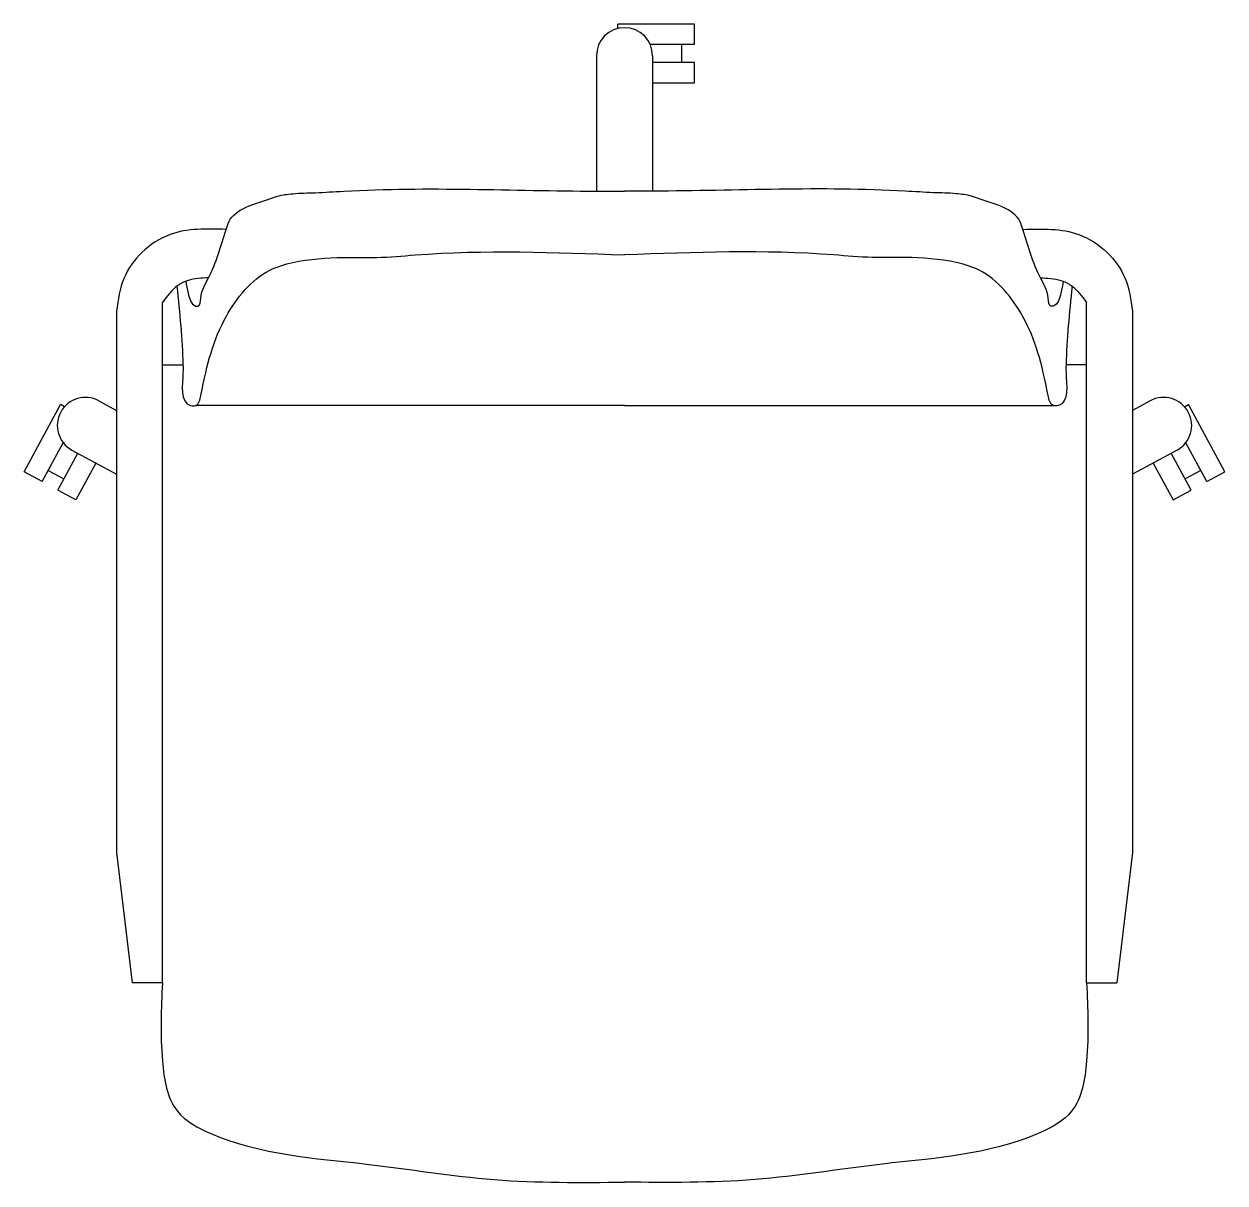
# Model space of a CAD drawing. Header units: millimetres. Extents: x -313 to 313, y 0 to 603.
import ezdxf

# ---------------------------------------------------------------- set-up
doc = ezdxf.new("R2010")
doc.units = ezdxf.units.MM
doc.layers.add('ceco.net 343', color=7, linetype='Continuous')

msp = doc.modelspace()

# ---------------------------------------------------------------- linework, layer by layer
at = {"layer": 'ceco.net 343'}
for p, q in [((36.46, 603.1), (-3.4, 603.1)), ((-3.4, 600.76), (-3.4, 603.1)), ((36.46, 592.4), (36.46, 603.1)), ((36.46, 592.4), (13.39, 592.4)), ((29.75, 592.4), (29.75, 583.1)), ((-14.61, 586.55), (-14.61, 516.07)), ((14.61, 586.55), (14.61, 516.07)), ((36.46, 583.1), (14.61, 583.1)), ((36.46, 572.47), (36.46, 583.1)), ((14.61, 572.47), (36.46, 572.47)), ((-240.61, 103.78), (-240.61, 458.06)), ((240.61, 103.78), (240.61, 458.06)), ((-264.52, 453.55), (-264.52, 171.6)), ((264.52, 453.55), (264.52, 171.6)), ((-240.61, 425.65), (-229.98, 425.65)), ((240.61, 425.65), (229.98, 425.65)), ((-273.73, 406.86), (-264.52, 401.85)), ((273.73, 406.86), (264.52, 401.85)), ((-312.66, 369.89), (-293.62, 404.91)), ((-291.57, 403.79), (-293.62, 404.91)), ((0, 404.4), (-223.34, 404.4)), ((0, 404.4), (223.34, 404.4)), ((291.57, 403.79), (293.62, 404.91)), ((312.66, 369.89), (293.62, 404.91)), ((-303.25, 364.78), (-292.24, 385.04)), ((303.25, 364.78), (292.24, 385.04)), ((-295.08, 360.34), (-284.65, 379.53)), ((-287.68, 381.18), (-264.52, 368.59)), ((287.68, 381.18), (264.52, 368.59)), ((295.08, 360.34), (284.65, 379.53)), ((-303.25, 364.78), (-312.66, 369.89)), ((-300.05, 370.67), (-291.88, 366.23)), ((-275.31, 374.45), (-285.75, 355.26)), ((275.31, 374.45), (285.75, 355.26)), ((300.05, 370.67), (291.88, 366.23)), ((303.25, 364.78), (312.66, 369.89)), ((-285.75, 355.26), (-295.08, 360.34)), ((285.75, 355.26), (295.08, 360.34)), ((-264.52, 171.6), (-256.39, 103.78)), ((264.52, 171.6), (256.39, 103.78)), ((-240.61, 103.78), (-256.39, 103.78)), ((240.61, 103.78), (256.39, 103.78))]:
    msp.add_line(p, q, dxfattribs=at)
for centre, start, end in [((0, 586.55), 0, 180), ((-280.71, 394.02), 61.46866, 241.46866), ((280.71, 394.02), 298.53134, 118.53134)]:
    msp.add_arc(centre, 14.61, start, end, dxfattribs=at)
for points, knots in [([(-228.48, 469.12), (-228.11, 467.04), (-227.48, 463.57), (-226.22, 459.06), (-224.26, 456.13), (-220.69, 456.03), (-220.9, 463.7), (-213.77, 474.62), (-209.71, 488.81), (-204.17, 506.8), (-190.9, 509.75), (-179.59, 513.95), (-171.48, 515.04), (-159.95, 515.18), (-107.28, 518.79), (-53.61, 515.97), (-4.87, 516.06), (0, 516.07)], [0, 0, 0, 0, 6.319527, 10.520466, 14.333557, 15.662011, 19.937156, 31.287468, 58.127662, 62.385789, 86.772956, 90.973895, 99.054563, 110.983527, 125.657102, 257.252158, 271.865148, 271.865148, 271.865148, 271.865148]), ([(228.48, 469.12), (228.11, 467.04), (227.48, 463.57), (226.22, 459.06), (224.26, 456.13), (220.69, 456.03), (220.9, 463.7), (213.77, 474.62), (209.71, 488.81), (204.17, 506.8), (190.9, 509.75), (179.59, 513.95), (171.48, 515.04), (159.95, 515.18), (107.28, 518.79), (53.61, 515.97), (4.87, 516.06), (0, 516.07)], [0, 0, 0, 0, 6.319527, 10.520466, 14.333557, 15.662011, 19.937156, 31.287468, 58.127662, 62.385789, 86.772956, 90.973895, 99.054563, 110.983527, 125.657102, 257.252158, 271.865148, 271.865148, 271.865148, 271.865148]), ([(-207.45, 496.13), (-217.47, 496.46), (-233.45, 496.98), (-251.7, 485.23), (-262.04, 470.88), (-263.67, 459.5), (-264.52, 453.55)], [0, 0, 0, 0, 29.208507, 46.595402, 62.811245, 80.611179, 80.611179, 80.611179, 80.611179]), ([(207.45, 496.13), (217.47, 496.46), (233.45, 496.98), (251.7, 485.23), (262.04, 470.88), (263.67, 459.5), (264.52, 453.55)], [0, 0, 0, 0, 29.208507, 46.595402, 62.811245, 80.611179, 80.611179, 80.611179, 80.611179]), ([(-233.06, 466.54), (-231.63, 452.69), (-230.06, 437.5), (-229.77, 417.42), (-231.89, 404.54), (-221.74, 403.98), (-217.65, 424.73), (-211.93, 447.7), (-191.66, 473.65), (-168.25, 480.49), (-149.35, 481.88), (-128.03, 481.14), (-79.42, 485.87), (-36.38, 484.24), (0, 482.85)], [0, 0, 0, 0, 41.011213, 44.996574, 62.720356, 65.377264, 71.318289, 114.590003, 147.537826, 160.140643, 186.842231, 204.112129, 224.083166, 333.09451, 333.09451, 333.09451, 333.09451]), ([(233.06, 466.54), (231.63, 452.69), (230.06, 437.5), (229.77, 417.42), (231.89, 404.54), (221.74, 403.98), (217.65, 424.73), (211.93, 447.7), (191.66, 473.65), (168.25, 480.49), (149.35, 481.88), (128.03, 481.14), (79.42, 485.87), (36.38, 484.24), (0, 482.85)], [0, 0, 0, 0, 41.011213, 44.996574, 62.720356, 65.377264, 71.318289, 114.590003, 147.537826, 160.140643, 186.842231, 204.112129, 224.083166, 333.09451, 333.09451, 333.09451, 333.09451]), ([(-216.62, 470.9), (-220.23, 470.78), (-225.85, 470.6), (-234.61, 466.23), (-238.2, 461.33), (-240.61, 458.06)], [0, 0, 0, 0, 10.710336, 16.651361, 28.618788, 28.618788, 28.618788, 28.618788]), ([(216.62, 470.9), (220.23, 470.78), (225.85, 470.6), (234.61, 466.23), (238.2, 461.33), (240.61, 458.06)], [0, 0, 0, 0, 10.710336, 16.651361, 28.618788, 28.618788, 28.618788, 28.618788]), ([(-240.61, 103.78), (-241.19, 90.44), (-242.16, 68.24), (-237.08, 36.22), (-196.12, 14.38), (-139.35, 11.39), (-67.66, -0.68), (-22.66, -0.23), (0, 0)], [0, 0, 0, 0, 40.81739, 67.978422, 88.933831, 171.599307, 238.507879, 306.350167, 306.350167, 306.350167, 306.350167]), ([(240.61, 103.78), (241.19, 90.44), (242.16, 68.24), (237.08, 36.22), (196.12, 14.38), (139.35, 11.39), (67.66, -0.68), (22.66, -0.23), (0, 0)], [0, 0, 0, 0, 40.81739, 67.978422, 88.933831, 171.599307, 238.507879, 306.350167, 306.350167, 306.350167, 306.350167])]:
    msp.add_open_spline(points, degree=3, knots=knots, dxfattribs=at)

doc.saveas('drawing.dxf')
